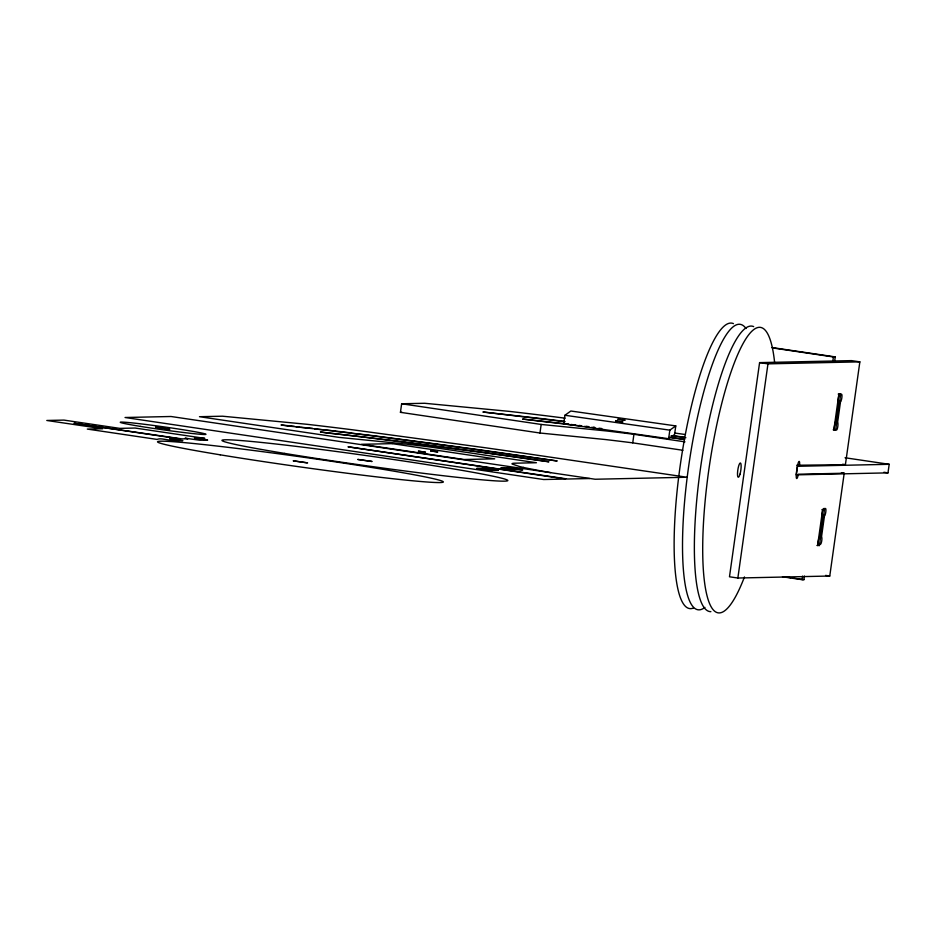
<?xml version="1.0" encoding="UTF-8"?>
<svg xmlns="http://www.w3.org/2000/svg" width="936" height="936" viewBox="0 0 936 936"><rect width="100%" height="100%" fill="white"/><g stroke="black" fill="none" stroke-linecap="round" stroke-linejoin="round"><path stroke-width="1.4" d="M682.906 450.286L632.736 442.857A165.883 5.792 8 0 0 605.487 439.546L539.978 433.017L400.444 412.331L401.638 403.767L424.616 403.276L509.044 411.349A213.513 7.453 8 0 1 555.294 416.93L565.168 418.193M539.978 433.017L541.183 424.453L606.692 430.981A165.883 5.792 8 0 1 633.929 434.292L684.953 441.85M564.923 415.268L563.718 423.832L668.632 438.715L674.575 434.468L675.78 425.903L570.855 411.021L564.923 415.268L669.837 430.15L675.78 425.903M632.736 442.857L633.929 434.292M668.632 438.715L669.837 430.15M796.676 465.25L845.407 464.665L859.856 361.858L851.491 360.617L759.587 362.618L729.483 576.787L737.86 578.027L829.764 576.026L844.202 473.23L841.417 472.82M737.86 578.027L767.965 363.858L859.856 361.858M782.484 576.775L802.117 579.688L802.62 576.12M832.666 362.302L833.414 356.955L835.251 356.909L834.502 362.267M802.117 579.688L803.954 579.641L804.457 576.073M817.596 545.548L822.615 509.851L824.452 509.804L819.433 545.501L816.941 545.442M833.192 429.8L833.847 429.893L838.867 394.196L840.703 394.161L835.684 429.858L834.374 429.659M824.499 515.654L821.492 537.065A3.604 0.76 -81.6 0 1 821.761 540.622A3.604 0.76 -81.6 0 1 820.486 544.202L818.649 544.249A3.604 0.76 -81.6 0 1 818.392 540.692A3.604 0.76 -81.6 0 1 819.655 537.112L822.662 515.689A3.604 0.76 -81.6 0 1 822.405 512.132A3.604 0.76 -81.6 0 1 823.668 508.552L825.505 508.505A3.604 0.76 -81.6 0 1 825.774 512.062A3.604 0.76 -81.6 0 1 824.499 515.654L821.714 515.233M833.847 429.893L836.538 429.987A3.604 0.76 -81.6 0 0 837.814 426.395A3.604 0.76 -81.6 0 0 837.544 422.838L840.551 401.427A3.604 0.76 -81.6 0 0 841.827 397.835A3.604 0.76 -81.6 0 0 841.558 394.29L839.721 394.325A3.604 0.76 -81.6 0 0 838.457 397.917A3.604 0.76 -81.6 0 0 838.714 401.462L835.708 422.885A3.604 0.76 -81.6 0 0 834.444 426.465A3.604 0.76 -81.6 0 0 834.701 430.022M889.2 464.303L797.308 466.303L796.103 474.868L887.995 472.867L889.2 464.303L845.044 457.762M483.14 412.015L542.903 418.755A271.323 9.465 8 0 1 549.537 419.55L564.736 421.422M185.223 438.212L200.011 440.259L207.663 440.095L194.419 438.048L204.855 438.376L135.088 428.045L119.773 428.372L63.952 420.1L46.8 420.475L102.621 428.746L87.305 429.074L157.072 439.417C161.928 437.416 167.322 441.359 182.859 440.634L169.65 438.598L180.051 438.914L74.002 423.259L181.888 438.879L188.007 438.75L185.328 438.27M501.134 467.778L510.038 468.164L507.253 467.672L508.061 467.684L522.733 469.907L512.542 469.579M492.067 470.574L488.042 470.118M498.221 470.434L489.317 470.047L492.102 470.539M400.444 412.331L401.872 412.308M589.633 478.53L567.579 479.01L347.993 446.8L565.742 479.045L543.687 479.524L125.05 417.503L170.995 416.497L595.156 479.244L687.047 477.243L522.019 452.989A532.163 18.568 8 0 0 484.158 447.595L353.141 429.87A213.513 7.453 8 0 0 306.891 424.289L222.464 416.204L199.485 416.707L339.031 437.381L404.539 443.921A165.883 5.792 8 0 1 431.777 447.221L536.445 462.735L514.075 463.215A161.846 5.651 8 0 0 512.039 463.952L519.293 466.479A120.58 4.212 8 0 0 523.598 467.462M844.202 473.23L798.256 474.224A4.329 0.901 -81.6 0 1 796.735 478.53A4.329 0.901 -81.6 0 1 796.419 474.271L797.624 465.707A4.329 0.901 -81.6 0 1 799.145 461.401A4.329 0.901 -81.6 0 1 799.461 465.66M287.411 425.95L281.011 424.956L294.407 426.36M288.265 426.044L312.601 428.384M296.115 426.886L299.719 427.272M326.442 432.912L320.416 431.999L398.841 441.113A275.98 9.629 8 0 1 482.473 452.252L503.872 455.235A307.148 10.717 8 0 1 545.91 461.272L548.894 461.811L533.227 459.681A302.457 10.553 8 0 0 485.807 452.965L362.01 436.89A236.27 8.248 8 0 0 326.535 432.935M300.631 427.378L335.263 431.028M314.578 428.934L340.751 431.683A271.323 9.465 8 0 1 347.385 432.49L350.731 432.9M335.556 431.367L367.731 435.006A292.57 10.214 8 0 1 375.277 435.954L466.818 448.051A362.255 12.648 8 0 1 487.551 450.918L557.189 460.98L478.822 449.959A351.211 12.262 8 0 0 456.709 446.928L437.065 444.272M570.948 424.464L575.593 425.026M568.655 424.183L522.592 419.071L581.584 426.044M579.127 425.447L581.502 425.74M351.234 433.251L359.248 434.222A280.73 9.793 8 0 1 379.092 436.702L398.174 439.148M586.287 426.336L588.709 426.629M593.576 427.237L594.805 427.401M584.485 426.395L588.814 426.933M591.704 427.296L594.582 427.658M598.911 428.197L601.801 428.559M668.994 437.416L675.991 438.376A301.462 10.518 8 0 1 684.427 439.534M685.877 437.697L680.975 437.018A351.211 12.262 8 0 0 671.147 435.661M674.552 433.005L685 434.479M772.024 347.548L835.251 356.909M772.364 347.911L833.414 356.955M759.587 362.618L767.965 363.858M839.393 393.962L840.703 394.161M838.211 394.103L838.867 394.196M837.767 401.017L840.551 401.427M834.76 422.428L837.544 422.838M842.622 464.244L845.407 464.665M883.9 472.259L887.995 472.867M401.638 403.767L541.183 424.453M822.487 509.523L824.452 509.804M821.96 509.757L822.615 509.851M512.284 469.544L501.228 467.836M487.785 470.071C461.963 467.321 488.147 467.836 498.221 470.41M818.778 545.407L819.433 545.501M825.575 575.406L829.764 576.026M786.509 577.067L790.873 577.711M793.049 578.027L803.954 579.641M483.14 412.039L561.401 421.294A280.73 9.793 8 0 1 564.864 421.715M550.614 472.633A145.115 5.066 8 0 1 523.435 467.438M398.163 439.148A319.948 11.162 8 0 1 437.065 444.272M693.471 608.026A144.273 30.221 -81.6 0 1 680.074 466.549A144.273 30.221 -81.6 0 1 733.45 323.622M704.925 607.394A144.273 30.221 -81.6 0 1 689.107 463.226A144.273 30.221 -81.6 0 1 746.027 328.513M710.88 611.653A144.273 30.221 -81.6 0 1 701.24 463.121A144.273 30.221 -81.6 0 1 753.679 326.617M744.459 576.95A144.273 30.221 -81.6 0 1 703.299 569.17A144.273 30.221 -81.6 0 1 731.203 371.463A144.273 30.221 -81.6 0 1 774.657 362.922M674.142 435.825A362.255 12.648 8 0 1 684.52 437.264M671.217 437.463A275.98 9.629 8 0 1 684.625 439.323M155.587 427.214L169.861 429.238L155.645 427.202M293.342 460.863L307.616 462.887L293.401 460.851M357.821 459.459L372.095 461.483L357.88 459.447M617.994 419.223L625.108 420.241L618.053 419.223M615.619 420.919L622.732 421.949L615.619 420.919M418.439 451.187L425.541 452.217L418.486 451.187M430.7 450.93L437.791 451.948L430.747 450.918M392.137 443.641L361.507 444.307L464.069 459.506L494.699 458.839L392.137 443.641M140.47 426.406A43.278 1.509 8 0 0 205.955 434.351A43.278 1.509 8 0 0 142.927 424.113A43.278 1.509 8 0 0 140.47 426.406M284.649 453.41A144.273 5.031 8 0 0 507.429 480.847A144.273 5.031 8 0 0 302.773 447.174A144.273 5.031 8 0 0 284.649 453.41M220.171 454.814A144.273 5.031 8 0 0 442.95 482.251A144.273 5.031 8 0 0 238.282 448.578A144.273 5.031 8 0 0 220.171 454.814M739.99 474.201A7.219 1.509 -81.6 0 0 740.458 463.004A7.219 1.509 -81.6 0 0 737.51 473.148A7.219 1.509 -81.6 0 0 739.99 474.201"/></g></svg>
